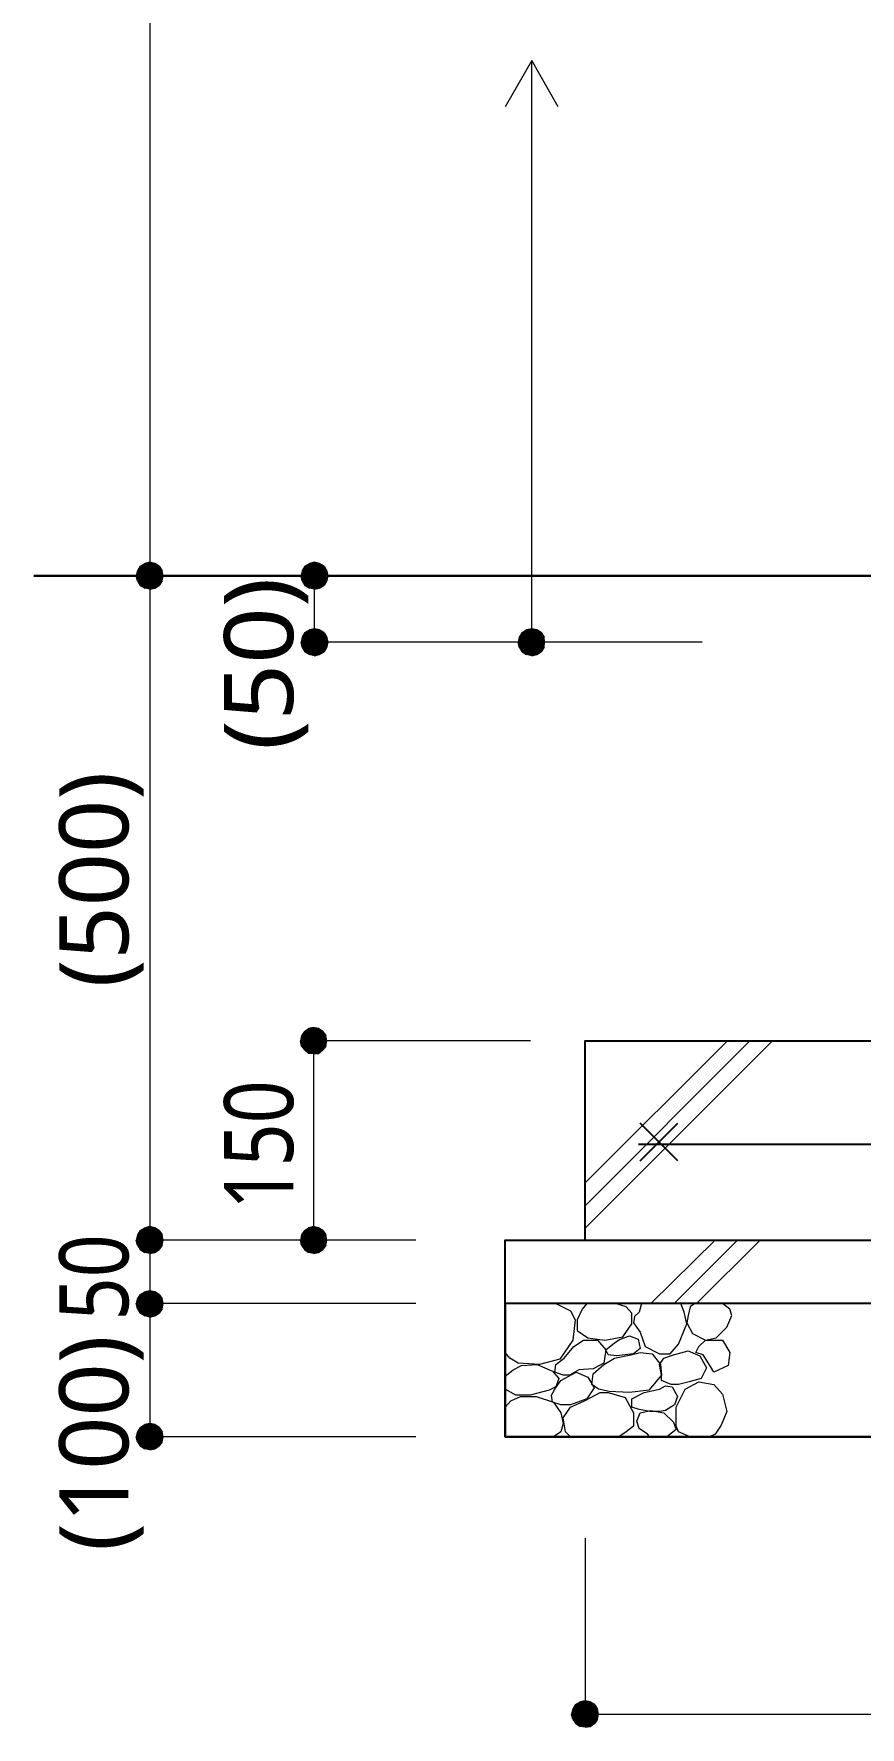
# Model space of a CAD drawing. Header units: millimetres. Extents: x 0 to 420, y 0 to 297.
# Drawn here: x 272.5 to 303.6, y 157.3 to 221.1 of the extents above; entities that cross this region are included whole.
import ezdxf
from ezdxf.enums import TextEntityAlignment as Align

# ---------------------------------------------------------------- set-up
doc = ezdxf.new("R2010")
doc.units = ezdxf.units.MM
doc.styles.add('kst32b', font='NotoSansJP-Variable.ttf')

msp = doc.modelspace()

# ---------------------------------------------------------------- hatches: boundary and pattern name
h = msp.add_hatch(color=7)
h.paths.add_polyline_path([(276.416, 200.85), (276.373, 200.66), (276.881, 200.66), (276.416, 200.85)])
h.paths.add_polyline_path([(276.373, 200.66), (276.881, 200.66), (276.416, 200.47), (276.373, 200.66)])
h.paths.add_polyline_path([(276.881, 200.66), (276.416, 200.47), (276.521, 200.3), (276.881, 200.66)])
h = msp.add_hatch(color=7)
h.paths.add_polyline_path([(276.881, 201.168), (276.691, 201.126), (276.881, 200.66), (276.881, 201.168)])
h.paths.add_polyline_path([(276.691, 201.126), (276.881, 200.66), (276.521, 201.02), (276.691, 201.126)])
h.paths.add_polyline_path([(276.881, 200.66), (276.521, 201.02), (276.416, 200.85), (276.881, 200.66)])
for points in [[(277.072, 201.126), (276.881, 201.168), (276.881, 200.66), (277.072, 201.126)], [(283.273, 201.126), (283.083, 201.168), (283.083, 200.66), (283.273, 201.126)], [(283.273, 198.628), (283.083, 198.67), (283.083, 198.162), (283.273, 198.628)], [(291.444, 198.628), (291.253, 198.67), (291.253, 198.162), (291.444, 198.628)], [(283.231, 183.621), (283.041, 183.663), (283.041, 183.155), (283.231, 183.621)], [(277.072, 176.128), (276.881, 176.17), (276.881, 175.662), (277.072, 176.128)], [(283.231, 176.128), (283.041, 176.17), (283.041, 175.662), (283.231, 176.128)], [(277.072, 173.715), (276.881, 173.757), (276.881, 173.27), (277.072, 173.715)], [(277.072, 168.719), (276.881, 168.762), (276.881, 168.254), (277.072, 168.719)], [(293.455, 158.284), (293.264, 158.327), (293.264, 157.819), (293.455, 158.284)]]:
    msp.add_hatch(color=7).paths.add_polyline_path(points)
h = msp.add_hatch(color=7)
h.paths.add_polyline_path([(277.389, 200.66), (277.347, 200.85), (276.881, 200.66), (277.389, 200.66)])
h.paths.add_polyline_path([(277.347, 200.85), (276.881, 200.66), (277.241, 201.02), (277.347, 200.85)])
h.paths.add_polyline_path([(276.881, 200.66), (277.241, 201.02), (277.072, 201.126), (276.881, 200.66)])
h = msp.add_hatch(color=7)
h.paths.add_polyline_path([(282.617, 200.85), (282.575, 200.66), (283.083, 200.66), (282.617, 200.85)])
h.paths.add_polyline_path([(282.575, 200.66), (283.083, 200.66), (282.617, 200.47), (282.575, 200.66)])
h.paths.add_polyline_path([(283.083, 200.66), (282.617, 200.47), (282.723, 200.3), (283.083, 200.66)])
h = msp.add_hatch(color=7)
h.paths.add_polyline_path([(283.083, 201.168), (282.893, 201.126), (283.083, 200.66), (283.083, 201.168)])
h.paths.add_polyline_path([(282.893, 201.126), (283.083, 200.66), (282.723, 201.02), (282.893, 201.126)])
h.paths.add_polyline_path([(283.083, 200.66), (282.723, 201.02), (282.617, 200.85), (283.083, 200.66)])
h = msp.add_hatch(color=7)
h.paths.add_polyline_path([(283.591, 200.66), (283.549, 200.85), (283.083, 200.66), (283.591, 200.66)])
h.paths.add_polyline_path([(283.549, 200.85), (283.083, 200.66), (283.443, 201.02), (283.549, 200.85)])
h.paths.add_polyline_path([(283.083, 200.66), (283.443, 201.02), (283.273, 201.126), (283.083, 200.66)])
h = msp.add_hatch(color=7)
h.paths.add_polyline_path([(276.521, 200.3), (276.691, 200.194), (276.881, 200.66), (276.521, 200.3)])
h.paths.add_polyline_path([(276.691, 200.194), (276.881, 200.66), (276.881, 200.152), (276.691, 200.194)])
h.paths.add_polyline_path([(276.881, 200.66), (276.881, 200.152), (277.072, 200.194), (276.881, 200.66)])
h = msp.add_hatch(color=7)
h.paths.add_polyline_path([(277.072, 200.194), (277.241, 200.3), (276.881, 200.66), (277.072, 200.194)])
h.paths.add_polyline_path([(277.241, 200.3), (276.881, 200.66), (277.347, 200.47), (277.241, 200.3)])
h.paths.add_polyline_path([(276.881, 200.66), (277.347, 200.47), (277.389, 200.66), (276.881, 200.66)])
h = msp.add_hatch(color=7)
h.paths.add_polyline_path([(282.723, 200.3), (282.893, 200.194), (283.083, 200.66), (282.723, 200.3)])
h.paths.add_polyline_path([(282.893, 200.194), (283.083, 200.66), (283.083, 200.152), (282.893, 200.194)])
h.paths.add_polyline_path([(283.083, 200.66), (283.083, 200.152), (283.273, 200.194), (283.083, 200.66)])
h = msp.add_hatch(color=7)
h.paths.add_polyline_path([(283.273, 200.194), (283.443, 200.3), (283.083, 200.66), (283.273, 200.194)])
h.paths.add_polyline_path([(283.443, 200.3), (283.083, 200.66), (283.549, 200.47), (283.443, 200.3)])
h.paths.add_polyline_path([(283.083, 200.66), (283.549, 200.47), (283.591, 200.66), (283.083, 200.66)])
h = msp.add_hatch(color=7)
h.paths.add_polyline_path([(282.617, 198.353), (282.575, 198.162), (283.083, 198.162), (282.617, 198.353)])
h.paths.add_polyline_path([(282.575, 198.162), (283.083, 198.162), (282.617, 197.972), (282.575, 198.162)])
h.paths.add_polyline_path([(283.083, 198.162), (282.617, 197.972), (282.723, 197.803), (283.083, 198.162)])
h = msp.add_hatch(color=7)
h.paths.add_polyline_path([(283.083, 198.67), (282.893, 198.628), (283.083, 198.162), (283.083, 198.67)])
h.paths.add_polyline_path([(282.893, 198.628), (283.083, 198.162), (282.723, 198.522), (282.893, 198.628)])
h.paths.add_polyline_path([(283.083, 198.162), (282.723, 198.522), (282.617, 198.353), (283.083, 198.162)])
h = msp.add_hatch(color=7)
h.paths.add_polyline_path([(283.591, 198.162), (283.549, 198.353), (283.083, 198.162), (283.591, 198.162)])
h.paths.add_polyline_path([(283.549, 198.353), (283.083, 198.162), (283.443, 198.522), (283.549, 198.353)])
h.paths.add_polyline_path([(283.083, 198.162), (283.443, 198.522), (283.273, 198.628), (283.083, 198.162)])
h = msp.add_hatch(color=7)
h.paths.add_polyline_path([(290.788, 198.353), (290.745, 198.162), (291.253, 198.162), (290.788, 198.353)])
h.paths.add_polyline_path([(290.745, 198.162), (291.253, 198.162), (290.788, 197.972), (290.745, 198.162)])
h.paths.add_polyline_path([(291.253, 198.162), (290.788, 197.972), (290.894, 197.803), (291.253, 198.162)])
h = msp.add_hatch(color=7)
h.paths.add_polyline_path([(291.253, 198.67), (291.063, 198.628), (291.253, 198.162), (291.253, 198.67)])
h.paths.add_polyline_path([(291.063, 198.628), (291.253, 198.162), (290.894, 198.522), (291.063, 198.628)])
h.paths.add_polyline_path([(291.253, 198.162), (290.894, 198.522), (290.788, 198.353), (291.253, 198.162)])
h = msp.add_hatch(color=7)
h.paths.add_polyline_path([(291.74, 198.162), (291.719, 198.353), (291.253, 198.162), (291.74, 198.162)])
h.paths.add_polyline_path([(291.719, 198.353), (291.253, 198.162), (291.613, 198.522), (291.719, 198.353)])
h.paths.add_polyline_path([(291.253, 198.162), (291.613, 198.522), (291.444, 198.628), (291.253, 198.162)])
h = msp.add_hatch(color=7)
h.paths.add_polyline_path([(282.723, 197.803), (282.893, 197.697), (283.083, 198.162), (282.723, 197.803)])
h.paths.add_polyline_path([(282.893, 197.697), (283.083, 198.162), (283.083, 197.654), (282.893, 197.697)])
h.paths.add_polyline_path([(283.083, 198.162), (283.083, 197.654), (283.273, 197.697), (283.083, 198.162)])
h = msp.add_hatch(color=7)
h.paths.add_polyline_path([(283.273, 197.697), (283.443, 197.803), (283.083, 198.162), (283.273, 197.697)])
h.paths.add_polyline_path([(283.443, 197.803), (283.083, 198.162), (283.549, 197.972), (283.443, 197.803)])
h.paths.add_polyline_path([(283.083, 198.162), (283.549, 197.972), (283.591, 198.162), (283.083, 198.162)])
h = msp.add_hatch(color=7)
h.paths.add_polyline_path([(290.894, 197.803), (291.063, 197.697), (291.253, 198.162), (290.894, 197.803)])
h.paths.add_polyline_path([(291.063, 197.697), (291.253, 198.162), (291.253, 197.654), (291.063, 197.697)])
h.paths.add_polyline_path([(291.253, 198.162), (291.253, 197.654), (291.444, 197.697), (291.253, 198.162)])
h = msp.add_hatch(color=7)
h.paths.add_polyline_path([(291.444, 197.697), (291.613, 197.803), (291.253, 198.162), (291.444, 197.697)])
h.paths.add_polyline_path([(291.613, 197.803), (291.253, 198.162), (291.719, 197.972), (291.613, 197.803)])
h.paths.add_polyline_path([(291.253, 198.162), (291.719, 197.972), (291.74, 198.162), (291.253, 198.162)])
h = msp.add_hatch(color=7)
h.paths.add_polyline_path([(283.041, 183.663), (282.85, 183.621), (283.041, 183.155), (283.041, 183.663)])
h.paths.add_polyline_path([(282.85, 183.621), (283.041, 183.155), (282.702, 183.515), (282.85, 183.621)])
h.paths.add_polyline_path([(283.041, 183.155), (282.702, 183.515), (282.596, 183.346), (283.041, 183.155)])
h = msp.add_hatch(color=7)
h.paths.add_polyline_path([(283.549, 183.155), (283.506, 183.346), (283.041, 183.155), (283.549, 183.155)])
h.paths.add_polyline_path([(283.506, 183.346), (283.041, 183.155), (283.4, 183.515), (283.506, 183.346)])
h.paths.add_polyline_path([(283.041, 183.155), (283.4, 183.515), (283.231, 183.621), (283.041, 183.155)])
h = msp.add_hatch(color=7)
h.paths.add_polyline_path([(282.596, 183.346), (282.554, 183.155), (283.041, 183.155), (282.596, 183.346)])
h.paths.add_polyline_path([(282.554, 183.155), (283.041, 183.155), (282.596, 182.965), (282.554, 183.155)])
h.paths.add_polyline_path([(283.041, 183.155), (282.596, 182.965), (282.702, 182.816), (283.041, 183.155)])
h = msp.add_hatch(color=7)
h.paths.add_polyline_path([(282.702, 182.816), (282.85, 182.689), (283.041, 183.155), (282.702, 182.816)])
h.paths.add_polyline_path([(282.85, 182.689), (283.041, 183.155), (283.041, 182.668), (282.85, 182.689)])
h.paths.add_polyline_path([(283.041, 183.155), (283.041, 182.668), (283.231, 182.689), (283.041, 183.155)])
h = msp.add_hatch(color=7)
h.paths.add_polyline_path([(283.231, 182.689), (283.4, 182.816), (283.041, 183.155), (283.231, 182.689)])
h.paths.add_polyline_path([(283.4, 182.816), (283.041, 183.155), (283.506, 182.965), (283.4, 182.816)])
h.paths.add_polyline_path([(283.041, 183.155), (283.506, 182.965), (283.549, 183.155), (283.041, 183.155)])
h = msp.add_hatch(color=7)
h.paths.add_polyline_path([(276.881, 176.17), (276.691, 176.128), (276.881, 175.662), (276.881, 176.17)])
h.paths.add_polyline_path([(276.691, 176.128), (276.881, 175.662), (276.521, 176.022), (276.691, 176.128)])
h.paths.add_polyline_path([(276.881, 175.662), (276.521, 176.022), (276.416, 175.853), (276.881, 175.662)])
h = msp.add_hatch(color=7)
h.paths.add_polyline_path([(277.389, 175.662), (277.347, 175.853), (276.881, 175.662), (277.389, 175.662)])
h.paths.add_polyline_path([(277.347, 175.853), (276.881, 175.662), (277.241, 176.022), (277.347, 175.853)])
h.paths.add_polyline_path([(276.881, 175.662), (277.241, 176.022), (277.072, 176.128), (276.881, 175.662)])
h = msp.add_hatch(color=7)
h.paths.add_polyline_path([(283.041, 176.17), (282.85, 176.128), (283.041, 175.662), (283.041, 176.17)])
h.paths.add_polyline_path([(282.85, 176.128), (283.041, 175.662), (282.702, 176.022), (282.85, 176.128)])
h.paths.add_polyline_path([(283.041, 175.662), (282.702, 176.022), (282.596, 175.853), (283.041, 175.662)])
h = msp.add_hatch(color=7)
h.paths.add_polyline_path([(283.549, 175.662), (283.506, 175.853), (283.041, 175.662), (283.549, 175.662)])
h.paths.add_polyline_path([(283.506, 175.853), (283.041, 175.662), (283.4, 176.022), (283.506, 175.853)])
h.paths.add_polyline_path([(283.041, 175.662), (283.4, 176.022), (283.231, 176.128), (283.041, 175.662)])
h = msp.add_hatch(color=7)
h.paths.add_polyline_path([(276.416, 175.853), (276.373, 175.662), (276.881, 175.662), (276.416, 175.853)])
h.paths.add_polyline_path([(276.373, 175.662), (276.881, 175.662), (276.416, 175.472), (276.373, 175.662)])
h.paths.add_polyline_path([(276.881, 175.662), (276.416, 175.472), (276.521, 175.302), (276.881, 175.662)])
h = msp.add_hatch(color=7)
h.paths.add_polyline_path([(276.521, 175.302), (276.691, 175.196), (276.881, 175.662), (276.521, 175.302)])
h.paths.add_polyline_path([(276.691, 175.196), (276.881, 175.662), (276.881, 175.154), (276.691, 175.196)])
h.paths.add_polyline_path([(276.881, 175.662), (276.881, 175.154), (277.072, 175.196), (276.881, 175.662)])
h = msp.add_hatch(color=7)
h.paths.add_polyline_path([(277.072, 175.196), (277.241, 175.302), (276.881, 175.662), (277.072, 175.196)])
h.paths.add_polyline_path([(277.241, 175.302), (276.881, 175.662), (277.347, 175.472), (277.241, 175.302)])
h.paths.add_polyline_path([(276.881, 175.662), (277.347, 175.472), (277.389, 175.662), (276.881, 175.662)])
h = msp.add_hatch(color=7)
h.paths.add_polyline_path([(282.596, 175.853), (282.554, 175.662), (283.041, 175.662), (282.596, 175.853)])
h.paths.add_polyline_path([(282.554, 175.662), (283.041, 175.662), (282.596, 175.472), (282.554, 175.662)])
h.paths.add_polyline_path([(283.041, 175.662), (282.596, 175.472), (282.702, 175.302), (283.041, 175.662)])
h = msp.add_hatch(color=7)
h.paths.add_polyline_path([(282.702, 175.302), (282.85, 175.196), (283.041, 175.662), (282.702, 175.302)])
h.paths.add_polyline_path([(282.85, 175.196), (283.041, 175.662), (283.041, 175.154), (282.85, 175.196)])
h.paths.add_polyline_path([(283.041, 175.662), (283.041, 175.154), (283.231, 175.196), (283.041, 175.662)])
h = msp.add_hatch(color=7)
h.paths.add_polyline_path([(283.231, 175.196), (283.4, 175.302), (283.041, 175.662), (283.231, 175.196)])
h.paths.add_polyline_path([(283.4, 175.302), (283.041, 175.662), (283.506, 175.472), (283.4, 175.302)])
h.paths.add_polyline_path([(283.041, 175.662), (283.506, 175.472), (283.549, 175.662), (283.041, 175.662)])
h = msp.add_hatch(color=7)
h.paths.add_polyline_path([(276.416, 173.461), (276.373, 173.27), (276.881, 173.27), (276.416, 173.461)])
h.paths.add_polyline_path([(276.373, 173.27), (276.881, 173.27), (276.416, 173.08), (276.373, 173.27)])
h.paths.add_polyline_path([(276.881, 173.27), (276.416, 173.08), (276.521, 172.91), (276.881, 173.27)])
h = msp.add_hatch(color=7)
h.paths.add_polyline_path([(276.881, 173.757), (276.691, 173.715), (276.881, 173.27), (276.881, 173.757)])
h.paths.add_polyline_path([(276.691, 173.715), (276.881, 173.27), (276.521, 173.609), (276.691, 173.715)])
h.paths.add_polyline_path([(276.881, 173.27), (276.521, 173.609), (276.416, 173.461), (276.881, 173.27)])
h = msp.add_hatch(color=7)
h.paths.add_polyline_path([(277.389, 173.27), (277.347, 173.461), (276.881, 173.27), (277.389, 173.27)])
h.paths.add_polyline_path([(277.347, 173.461), (276.881, 173.27), (277.241, 173.609), (277.347, 173.461)])
h.paths.add_polyline_path([(276.881, 173.27), (277.241, 173.609), (277.072, 173.715), (276.881, 173.27)])
h = msp.add_hatch(color=7)
h.paths.add_polyline_path([(276.521, 172.91), (276.691, 172.805), (276.881, 173.27), (276.521, 172.91)])
h.paths.add_polyline_path([(276.691, 172.805), (276.881, 173.27), (276.881, 172.762), (276.691, 172.805)])
h.paths.add_polyline_path([(276.881, 173.27), (276.881, 172.762), (277.072, 172.805), (276.881, 173.27)])
h = msp.add_hatch(color=7)
h.paths.add_polyline_path([(277.072, 172.805), (277.241, 172.91), (276.881, 173.27), (277.072, 172.805)])
h.paths.add_polyline_path([(277.241, 172.91), (276.881, 173.27), (277.347, 173.08), (277.241, 172.91)])
h.paths.add_polyline_path([(276.881, 173.27), (277.347, 173.08), (277.389, 173.27), (276.881, 173.27)])
h = msp.add_hatch(color=7)
h.paths.add_polyline_path([(276.416, 168.444), (276.373, 168.254), (276.881, 168.254), (276.416, 168.444)])
h.paths.add_polyline_path([(276.373, 168.254), (276.881, 168.254), (276.416, 168.063), (276.373, 168.254)])
h.paths.add_polyline_path([(276.881, 168.254), (276.416, 168.063), (276.521, 167.915), (276.881, 168.254)])
h = msp.add_hatch(color=7)
h.paths.add_polyline_path([(276.881, 168.762), (276.691, 168.719), (276.881, 168.254), (276.881, 168.762)])
h.paths.add_polyline_path([(276.691, 168.719), (276.881, 168.254), (276.521, 168.614), (276.691, 168.719)])
h.paths.add_polyline_path([(276.881, 168.254), (276.521, 168.614), (276.416, 168.444), (276.881, 168.254)])
h = msp.add_hatch(color=7)
h.paths.add_polyline_path([(276.521, 167.915), (276.691, 167.809), (276.881, 168.254), (276.521, 167.915)])
h.paths.add_polyline_path([(276.691, 167.809), (276.881, 168.254), (276.881, 167.767), (276.691, 167.809)])
h.paths.add_polyline_path([(276.881, 168.254), (276.881, 167.767), (277.072, 167.809), (276.881, 168.254)])
h = msp.add_hatch(color=7)
h.paths.add_polyline_path([(277.389, 168.254), (277.347, 168.444), (276.881, 168.254), (277.389, 168.254)])
h.paths.add_polyline_path([(277.347, 168.444), (276.881, 168.254), (277.241, 168.614), (277.347, 168.444)])
h.paths.add_polyline_path([(276.881, 168.254), (277.241, 168.614), (277.072, 168.719), (276.881, 168.254)])
h = msp.add_hatch(color=7)
h.paths.add_polyline_path([(277.072, 167.809), (277.241, 167.915), (276.881, 168.254), (277.072, 167.809)])
h.paths.add_polyline_path([(277.241, 167.915), (276.881, 168.254), (277.347, 168.063), (277.241, 167.915)])
h.paths.add_polyline_path([(276.881, 168.254), (277.347, 168.063), (277.389, 168.254), (276.881, 168.254)])
h = msp.add_hatch(color=7)
h.paths.add_polyline_path([(293.264, 158.327), (293.074, 158.284), (293.264, 157.819), (293.264, 158.327)])
h.paths.add_polyline_path([(293.074, 158.284), (293.264, 157.819), (292.904, 158.179), (293.074, 158.284)])
h.paths.add_polyline_path([(293.264, 157.819), (292.904, 158.179), (292.798, 158.009), (293.264, 157.819)])
h = msp.add_hatch(color=7)
h.paths.add_polyline_path([(293.772, 157.819), (293.73, 158.009), (293.264, 157.819), (293.772, 157.819)])
h.paths.add_polyline_path([(293.73, 158.009), (293.264, 157.819), (293.624, 158.179), (293.73, 158.009)])
h.paths.add_polyline_path([(293.264, 157.819), (293.624, 158.179), (293.455, 158.284), (293.264, 157.819)])
h = msp.add_hatch(color=7)
h.paths.add_polyline_path([(292.798, 158.009), (292.756, 157.819), (293.264, 157.819), (292.798, 158.009)])
h.paths.add_polyline_path([(292.756, 157.819), (293.264, 157.819), (292.798, 157.628), (292.756, 157.819)])
h.paths.add_polyline_path([(293.264, 157.819), (292.798, 157.628), (292.904, 157.48), (293.264, 157.819)])
h = msp.add_hatch(color=7)
h.paths.add_polyline_path([(292.904, 157.48), (293.074, 157.353), (293.264, 157.819), (292.904, 157.48)])
h.paths.add_polyline_path([(293.074, 157.353), (293.264, 157.819), (293.264, 157.332), (293.074, 157.353)])
h.paths.add_polyline_path([(293.264, 157.819), (293.264, 157.332), (293.455, 157.353), (293.264, 157.819)])
h = msp.add_hatch(color=7)
h.paths.add_polyline_path([(293.455, 157.353), (293.624, 157.48), (293.264, 157.819), (293.455, 157.353)])
h.paths.add_polyline_path([(293.624, 157.48), (293.264, 157.819), (293.73, 157.628), (293.624, 157.48)])
h.paths.add_polyline_path([(293.264, 157.819), (293.73, 157.628), (293.772, 157.819), (293.264, 157.819)])

# ---------------------------------------------------------------- linework, layer by layer
at = {"lineweight": 13}
for points in [[(276.881, 262.149), (276.881, 200.66), (276.881, 175.662), (276.881, 173.27), (276.881, 168.254)], [(292.248, 218.313), (291.253, 220.049), (290.259, 218.313)], [(291.253, 198.162), (291.253, 220.049)], [(297.667, 198.162), (283.083, 198.162), (283.083, 200.66)], [(291.211, 183.155), (283.041, 183.155)], [(283.041, 183.155), (283.041, 175.662)], [(298.619, 183.155), (293.264, 177.821)], [(293.264, 176.953), (299.466, 183.155)], [(300.313, 183.155), (293.264, 176.107)], [(286.893, 175.662), (276.881, 175.662)], [(298.154, 175.662), (295.741, 173.27)], [(296.609, 173.27), (299, 175.662)], [(299.847, 175.662), (297.455, 173.27)], [(286.893, 173.27), (276.881, 173.27)], [(292.164, 173.27), (292.714, 172.995), (292.883, 172.656), (292.798, 171.894), (292.312, 171.175), (291.55, 170.984), (290.745, 171.027), (290.428, 171.217), (290.259, 171.429)], [(293.328, 173.27), (293.158, 173.059), (292.968, 172.656), (292.968, 172.254), (293.37, 171.979), (294.005, 171.894), (294.682, 172.021), (295.021, 172.508), (295.021, 172.91), (294.809, 173.143), (294.407, 173.27)], [(295.381, 173.27), (295.296, 172.953), (295.127, 172.783), (295.085, 172.551), (295.338, 172.191), (295.529, 171.662), (296.058, 171.386), (296.46, 171.386), (296.778, 171.746), (297.095, 172.508), (296.989, 172.953), (296.862, 173.27)], [(297.392, 173.27), (297.222, 173.143), (297.138, 172.826), (297.095, 172.551), (297.307, 172.148), (297.794, 171.894), (298.196, 171.979), (298.598, 172.381), (298.789, 172.826), (298.704, 173.059), (298.429, 173.27)], [(290.259, 170.54), (290.555, 170.773), (290.872, 170.942), (291.465, 170.984), (292.037, 170.73), (292.269, 170.455), (292.164, 170.138), (291.91, 170.011), (291.19, 169.82), (290.661, 169.82), (290.259, 170.053)], [(297.222, 168.254), (296.778, 168.444), (296.693, 168.656), (296.693, 169.376), (297.032, 170.053), (297.54, 170.328), (298.111, 170.222), (298.429, 169.862), (298.598, 169.206), (298.387, 168.698), (298.154, 168.36), (297.942, 168.254)], [(290.259, 169.376), (290.47, 169.608), (290.83, 169.778), (291.423, 169.778), (292.079, 169.566), (292.354, 169.164), (292.439, 168.762), (292.354, 168.444), (292.079, 168.254)], [(292.714, 168.254), (292.523, 168.444), (292.439, 168.973), (292.714, 169.376), (293.243, 169.608), (293.836, 169.926), (294.132, 169.926), (294.767, 169.735), (295.085, 169.164), (295.085, 168.656), (294.809, 168.444), (294.534, 168.254)], [(295.698, 168.254), (295.614, 168.36), (295.296, 168.571), (295.212, 168.846), (295.338, 169.164), (295.741, 169.249), (296.228, 169.164), (296.587, 168.804), (296.693, 168.529), (296.333, 168.254)], [(286.893, 168.254), (276.881, 168.254)], [(293.264, 164.444), (293.264, 157.819)], [(293.264, 157.819), (323.257, 157.819)]]:
    msp.add_lwpolyline(points, dxfattribs=at)
at = {"lineweight": 0}
for points in [[(276.416, 200.85), (276.373, 200.66), (276.881, 200.66)], [(276.881, 200.66), (276.521, 201.02), (276.416, 200.85)], [(276.691, 201.126), (276.881, 200.66), (276.521, 201.02)], [(276.881, 201.168), (276.691, 201.126), (276.881, 200.66)], [(277.072, 201.126), (276.881, 201.168), (276.881, 200.66)], [(276.881, 200.66), (277.241, 201.02), (277.072, 201.126)], [(277.347, 200.85), (276.881, 200.66), (277.241, 201.02)], [(277.389, 200.66), (277.347, 200.85), (276.881, 200.66)], [(282.617, 200.85), (282.575, 200.66), (283.083, 200.66)], [(283.083, 200.66), (282.723, 201.02), (282.617, 200.85)], [(282.893, 201.126), (283.083, 200.66), (282.723, 201.02)], [(283.083, 201.168), (282.893, 201.126), (283.083, 200.66)], [(283.273, 201.126), (283.083, 201.168), (283.083, 200.66)], [(283.083, 200.66), (283.443, 201.02), (283.273, 201.126)], [(283.549, 200.85), (283.083, 200.66), (283.443, 201.02)], [(283.591, 200.66), (283.549, 200.85), (283.083, 200.66)], [(276.373, 200.66), (276.881, 200.66), (276.416, 200.47)], [(276.881, 200.66), (276.416, 200.47), (276.521, 200.3)], [(276.521, 200.3), (276.691, 200.194), (276.881, 200.66)], [(276.691, 200.194), (276.881, 200.66), (276.881, 200.152)], [(276.881, 200.66), (276.881, 200.152), (277.072, 200.194)], [(277.072, 200.194), (277.241, 200.3), (276.881, 200.66)], [(277.241, 200.3), (276.881, 200.66), (277.347, 200.47)], [(276.881, 200.66), (277.347, 200.47), (277.389, 200.66)], [(282.575, 200.66), (283.083, 200.66), (282.617, 200.47)], [(283.083, 200.66), (282.617, 200.47), (282.723, 200.3)], [(282.723, 200.3), (282.893, 200.194), (283.083, 200.66)], [(282.893, 200.194), (283.083, 200.66), (283.083, 200.152)], [(283.083, 200.66), (283.083, 200.152), (283.273, 200.194)], [(283.273, 200.194), (283.443, 200.3), (283.083, 200.66)], [(283.443, 200.3), (283.083, 200.66), (283.549, 200.47)], [(283.083, 200.66), (283.549, 200.47), (283.591, 200.66)], [(282.617, 198.353), (282.575, 198.162), (283.083, 198.162)], [(283.083, 198.162), (282.723, 198.522), (282.617, 198.353)], [(282.893, 198.628), (283.083, 198.162), (282.723, 198.522)], [(283.083, 198.67), (282.893, 198.628), (283.083, 198.162)], [(283.273, 198.628), (283.083, 198.67), (283.083, 198.162)], [(283.083, 198.162), (283.443, 198.522), (283.273, 198.628)], [(283.549, 198.353), (283.083, 198.162), (283.443, 198.522)], [(283.591, 198.162), (283.549, 198.353), (283.083, 198.162)], [(290.788, 198.353), (290.745, 198.162), (291.253, 198.162)], [(291.253, 198.162), (290.894, 198.522), (290.788, 198.353)], [(291.063, 198.628), (291.253, 198.162), (290.894, 198.522)], [(291.253, 198.67), (291.063, 198.628), (291.253, 198.162)], [(291.444, 198.628), (291.253, 198.67), (291.253, 198.162)], [(291.253, 198.162), (291.613, 198.522), (291.444, 198.628)], [(291.719, 198.353), (291.253, 198.162), (291.613, 198.522)], [(291.74, 198.162), (291.719, 198.353), (291.253, 198.162)], [(282.575, 198.162), (283.083, 198.162), (282.617, 197.972)], [(283.083, 198.162), (282.617, 197.972), (282.723, 197.803)], [(282.723, 197.803), (282.893, 197.697), (283.083, 198.162)], [(282.893, 197.697), (283.083, 198.162), (283.083, 197.654)], [(283.083, 198.162), (283.083, 197.654), (283.273, 197.697)], [(283.273, 197.697), (283.443, 197.803), (283.083, 198.162)], [(283.443, 197.803), (283.083, 198.162), (283.549, 197.972)], [(283.083, 198.162), (283.549, 197.972), (283.591, 198.162)], [(290.745, 198.162), (291.253, 198.162), (290.788, 197.972)], [(291.253, 198.162), (290.788, 197.972), (290.894, 197.803)], [(290.894, 197.803), (291.063, 197.697), (291.253, 198.162)], [(291.063, 197.697), (291.253, 198.162), (291.253, 197.654)], [(291.253, 198.162), (291.253, 197.654), (291.444, 197.697)], [(291.444, 197.697), (291.613, 197.803), (291.253, 198.162)], [(291.613, 197.803), (291.253, 198.162), (291.719, 197.972)], [(291.253, 198.162), (291.719, 197.972), (291.74, 198.162)], [(282.85, 183.621), (283.041, 183.155), (282.702, 183.515)], [(283.041, 183.663), (282.85, 183.621), (283.041, 183.155)], [(283.231, 183.621), (283.041, 183.663), (283.041, 183.155)], [(283.041, 183.155), (283.4, 183.515), (283.231, 183.621)], [(282.596, 183.346), (282.554, 183.155), (283.041, 183.155)], [(282.554, 183.155), (283.041, 183.155), (282.596, 182.965)], [(283.041, 183.155), (282.702, 183.515), (282.596, 183.346)], [(283.041, 183.155), (282.596, 182.965), (282.702, 182.816)], [(282.702, 182.816), (282.85, 182.689), (283.041, 183.155)], [(282.85, 182.689), (283.041, 183.155), (283.041, 182.668)], [(283.506, 183.346), (283.041, 183.155), (283.4, 183.515)], [(283.549, 183.155), (283.506, 183.346), (283.041, 183.155)], [(283.041, 183.155), (283.041, 182.668), (283.231, 182.689)], [(283.231, 182.689), (283.4, 182.816), (283.041, 183.155)], [(283.4, 182.816), (283.041, 183.155), (283.506, 182.965)], [(283.041, 183.155), (283.506, 182.965), (283.549, 183.155)], [(276.881, 175.662), (276.521, 176.022), (276.416, 175.853)], [(276.691, 176.128), (276.881, 175.662), (276.521, 176.022)], [(276.881, 176.17), (276.691, 176.128), (276.881, 175.662)], [(277.072, 176.128), (276.881, 176.17), (276.881, 175.662)], [(276.881, 175.662), (277.241, 176.022), (277.072, 176.128)], [(277.347, 175.853), (276.881, 175.662), (277.241, 176.022)], [(283.041, 175.662), (282.702, 176.022), (282.596, 175.853)], [(282.85, 176.128), (283.041, 175.662), (282.702, 176.022)], [(283.041, 176.17), (282.85, 176.128), (283.041, 175.662)], [(283.231, 176.128), (283.041, 176.17), (283.041, 175.662)], [(283.041, 175.662), (283.4, 176.022), (283.231, 176.128)], [(283.506, 175.853), (283.041, 175.662), (283.4, 176.022)], [(276.416, 175.853), (276.373, 175.662), (276.881, 175.662)], [(276.373, 175.662), (276.881, 175.662), (276.416, 175.472)], [(276.881, 175.662), (276.416, 175.472), (276.521, 175.302)], [(276.521, 175.302), (276.691, 175.196), (276.881, 175.662)], [(276.691, 175.196), (276.881, 175.662), (276.881, 175.154)], [(277.389, 175.662), (277.347, 175.853), (276.881, 175.662)], [(276.881, 175.662), (276.881, 175.154), (277.072, 175.196)], [(277.072, 175.196), (277.241, 175.302), (276.881, 175.662)], [(277.241, 175.302), (276.881, 175.662), (277.347, 175.472)], [(276.881, 175.662), (277.347, 175.472), (277.389, 175.662)], [(282.596, 175.853), (282.554, 175.662), (283.041, 175.662)], [(282.554, 175.662), (283.041, 175.662), (282.596, 175.472)], [(283.041, 175.662), (282.596, 175.472), (282.702, 175.302)], [(282.702, 175.302), (282.85, 175.196), (283.041, 175.662)], [(282.85, 175.196), (283.041, 175.662), (283.041, 175.154)], [(283.549, 175.662), (283.506, 175.853), (283.041, 175.662)], [(283.041, 175.662), (283.041, 175.154), (283.231, 175.196)], [(283.231, 175.196), (283.4, 175.302), (283.041, 175.662)], [(283.4, 175.302), (283.041, 175.662), (283.506, 175.472)], [(283.041, 175.662), (283.506, 175.472), (283.549, 175.662)], [(276.416, 173.461), (276.373, 173.27), (276.881, 173.27)], [(276.881, 173.27), (276.521, 173.609), (276.416, 173.461)], [(276.691, 173.715), (276.881, 173.27), (276.521, 173.609)], [(276.881, 173.757), (276.691, 173.715), (276.881, 173.27)], [(277.072, 173.715), (276.881, 173.757), (276.881, 173.27)], [(276.881, 173.27), (277.241, 173.609), (277.072, 173.715)], [(277.347, 173.461), (276.881, 173.27), (277.241, 173.609)], [(277.389, 173.27), (277.347, 173.461), (276.881, 173.27)], [(276.373, 173.27), (276.881, 173.27), (276.416, 173.08)], [(276.881, 173.27), (276.416, 173.08), (276.521, 172.91)], [(276.521, 172.91), (276.691, 172.805), (276.881, 173.27)], [(276.691, 172.805), (276.881, 173.27), (276.881, 172.762)], [(276.881, 173.27), (276.881, 172.762), (277.072, 172.805)], [(277.072, 172.805), (277.241, 172.91), (276.881, 173.27)], [(277.241, 172.91), (276.881, 173.27), (277.347, 173.08)], [(276.881, 173.27), (277.347, 173.08), (277.389, 173.27)], [(276.416, 168.444), (276.373, 168.254), (276.881, 168.254)], [(276.373, 168.254), (276.881, 168.254), (276.416, 168.063)], [(276.881, 168.254), (276.521, 168.614), (276.416, 168.444)], [(276.881, 168.254), (276.416, 168.063), (276.521, 167.915)], [(276.691, 168.719), (276.881, 168.254), (276.521, 168.614)], [(276.521, 167.915), (276.691, 167.809), (276.881, 168.254)], [(276.881, 168.762), (276.691, 168.719), (276.881, 168.254)], [(276.691, 167.809), (276.881, 168.254), (276.881, 167.767)], [(277.072, 168.719), (276.881, 168.762), (276.881, 168.254)], [(276.881, 168.254), (277.241, 168.614), (277.072, 168.719)], [(277.347, 168.444), (276.881, 168.254), (277.241, 168.614)], [(277.389, 168.254), (277.347, 168.444), (276.881, 168.254)], [(276.881, 168.254), (276.881, 167.767), (277.072, 167.809)], [(277.072, 167.809), (277.241, 167.915), (276.881, 168.254)], [(277.241, 167.915), (276.881, 168.254), (277.347, 168.063)], [(276.881, 168.254), (277.347, 168.063), (277.389, 168.254)], [(293.264, 157.819), (292.904, 158.179), (292.798, 158.009)], [(293.074, 158.284), (293.264, 157.819), (292.904, 158.179)], [(293.264, 158.327), (293.074, 158.284), (293.264, 157.819)], [(293.455, 158.284), (293.264, 158.327), (293.264, 157.819)], [(293.264, 157.819), (293.624, 158.179), (293.455, 158.284)], [(293.73, 158.009), (293.264, 157.819), (293.624, 158.179)], [(292.798, 158.009), (292.756, 157.819), (293.264, 157.819)], [(292.756, 157.819), (293.264, 157.819), (292.798, 157.628)], [(293.264, 157.819), (292.798, 157.628), (292.904, 157.48)], [(292.904, 157.48), (293.074, 157.353), (293.264, 157.819)], [(293.074, 157.353), (293.264, 157.819), (293.264, 157.332)], [(293.772, 157.819), (293.73, 158.009), (293.264, 157.819)], [(293.264, 157.819), (293.264, 157.332), (293.455, 157.353)], [(293.455, 157.353), (293.624, 157.48), (293.264, 157.819)], [(293.624, 157.48), (293.264, 157.819), (293.73, 157.628)], [(293.264, 157.819), (293.73, 157.628), (293.772, 157.819)]]:
    msp.add_lwpolyline(points, close=True, dxfattribs=at)
at = {"lineweight": 30}
for points in [[(304.525, 200.66), (272.521, 200.66)], [(290.259, 173.27), (290.259, 168.254), (326.263, 168.254), (326.263, 173.27)]]:
    msp.add_lwpolyline(points, dxfattribs=at)
at = {"lineweight": 25}
for points in [[(293.264, 175.662), (293.264, 183.155), (304.525, 183.155)], [(296.757, 178.647), (295.338, 180.065)], [(295.338, 178.647), (296.757, 180.065)], [(321.268, 179.26), (295.275, 179.26)]]:
    msp.add_lwpolyline(points, dxfattribs=at)
msp.add_lwpolyline([(290.259, 173.27), (290.259, 175.662), (326.263, 175.662), (326.263, 173.27)], close=True, dxfattribs=at)
at = {"lineweight": 13}
for points in [[(294.767, 171.344), (294.45, 171.302), (294.132, 171.344), (294.047, 171.535), (294.365, 171.789), (294.577, 171.937), (294.936, 172.064), (295.254, 171.937), (295.338, 171.577), (295.085, 171.386)], [(292.671, 170.582), (292.439, 170.582), (292.121, 170.688), (292.164, 170.984), (292.481, 171.217), (292.841, 171.662), (293.201, 171.894), (293.73, 171.894), (294.047, 171.535), (293.963, 171.027), (293.561, 170.815), (293.031, 170.773)], [(294.174, 169.968), (293.772, 170.053), (293.518, 170.222), (293.561, 170.625), (293.963, 170.984), (294.365, 171.217), (294.979, 171.344), (295.338, 171.429), (295.783, 171.386), (296.1, 170.984), (296.143, 170.582), (295.656, 170.011), (294.936, 169.926)], [(297.18, 170.328), (296.778, 170.222), (296.503, 170.222), (296.143, 170.371), (296.143, 170.582), (296.058, 170.984), (296.228, 171.217), (296.587, 171.344), (297.138, 171.492), (297.582, 171.302), (297.836, 170.857), (297.625, 170.455)], [(297.709, 171.344), (297.434, 171.429), (297.54, 171.662), (297.794, 171.894), (298.429, 171.894), (298.704, 171.429), (298.641, 170.942), (298.111, 170.688), (297.984, 170.9)], [(292.714, 169.46), (292.354, 169.46), (292.037, 169.566), (291.994, 169.82), (292.121, 170.053), (292.354, 170.371), (292.925, 170.688), (293.37, 170.497), (293.603, 170.095), (293.328, 169.693)], [(295.698, 169.206), (295.296, 169.291), (295.021, 169.376), (295.021, 169.693), (295.487, 169.926), (296.058, 170.053), (296.291, 170.18), (296.545, 170.138), (296.736, 169.778), (296.63, 169.46), (296.291, 169.249), (296.058, 169.206)]]:
    msp.add_lwpolyline(points, close=True, dxfattribs=at)

# ---------------------------------------------------------------- texts
at = {"style": 'kst32b'}
for s, p, p2 in [('(50)', (282.279, 194.098), (282.279, 200.596)), ('(500)', (276.077, 185.166), (276.077, 193.288)), ('150', (282.279, 176.805), (282.279, 181.678)), ('50', (276.077, 172.635), (276.077, 175.884)), ('(100)', (276.077, 163.957), (276.077, 172.079))]:
    msp.add_text(s, height=2.5989, dxfattribs=at).set_placement(p, p2, align=Align.FIT)

doc.saveas('drawing.dxf')
